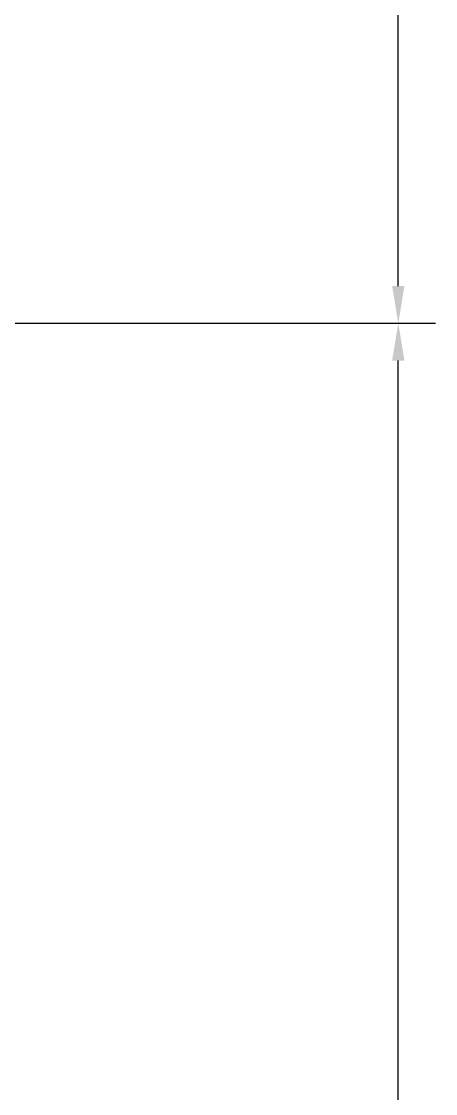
# Model space of a CAD drawing. Header units: millimetres. Extents: x -1336 to 24201, y -1370 to 16142.
# Drawn here: x 8993 to 9660, y 3758 to 5485 of the extents above; entities that cross this region are included whole.
import ezdxf

# ---------------------------------------------------------------- set-up
doc = ezdxf.new("R2010")
doc.units = ezdxf.units.MM

msp = doc.modelspace()

# ---------------------------------------------------------------- linework, layer by layer
at = {"color": 7}
for p, q in [((9600, 5059), (9600, 14140)), ((6505, 4999), (9660, 4999)), ((8855, 4999), (9660, 4999)), ((9600, 60), (9600, 4939))]:
    msp.add_line(p, q, dxfattribs=at)
at = {"color": 0, "linetype": 'ByBlock'}
for points in [[(9609.9, 5059), (9600, 4999), (9590.1, 5059)], [(9590.1, 4939), (9600, 4999), (9609.9, 4939)]]:
    msp.add_solid(points, dxfattribs=at)
at = {"layer": 'Defpoints'}
msp.add_point((9600, 4999), dxfattribs=at)

doc.saveas('drawing.dxf')
